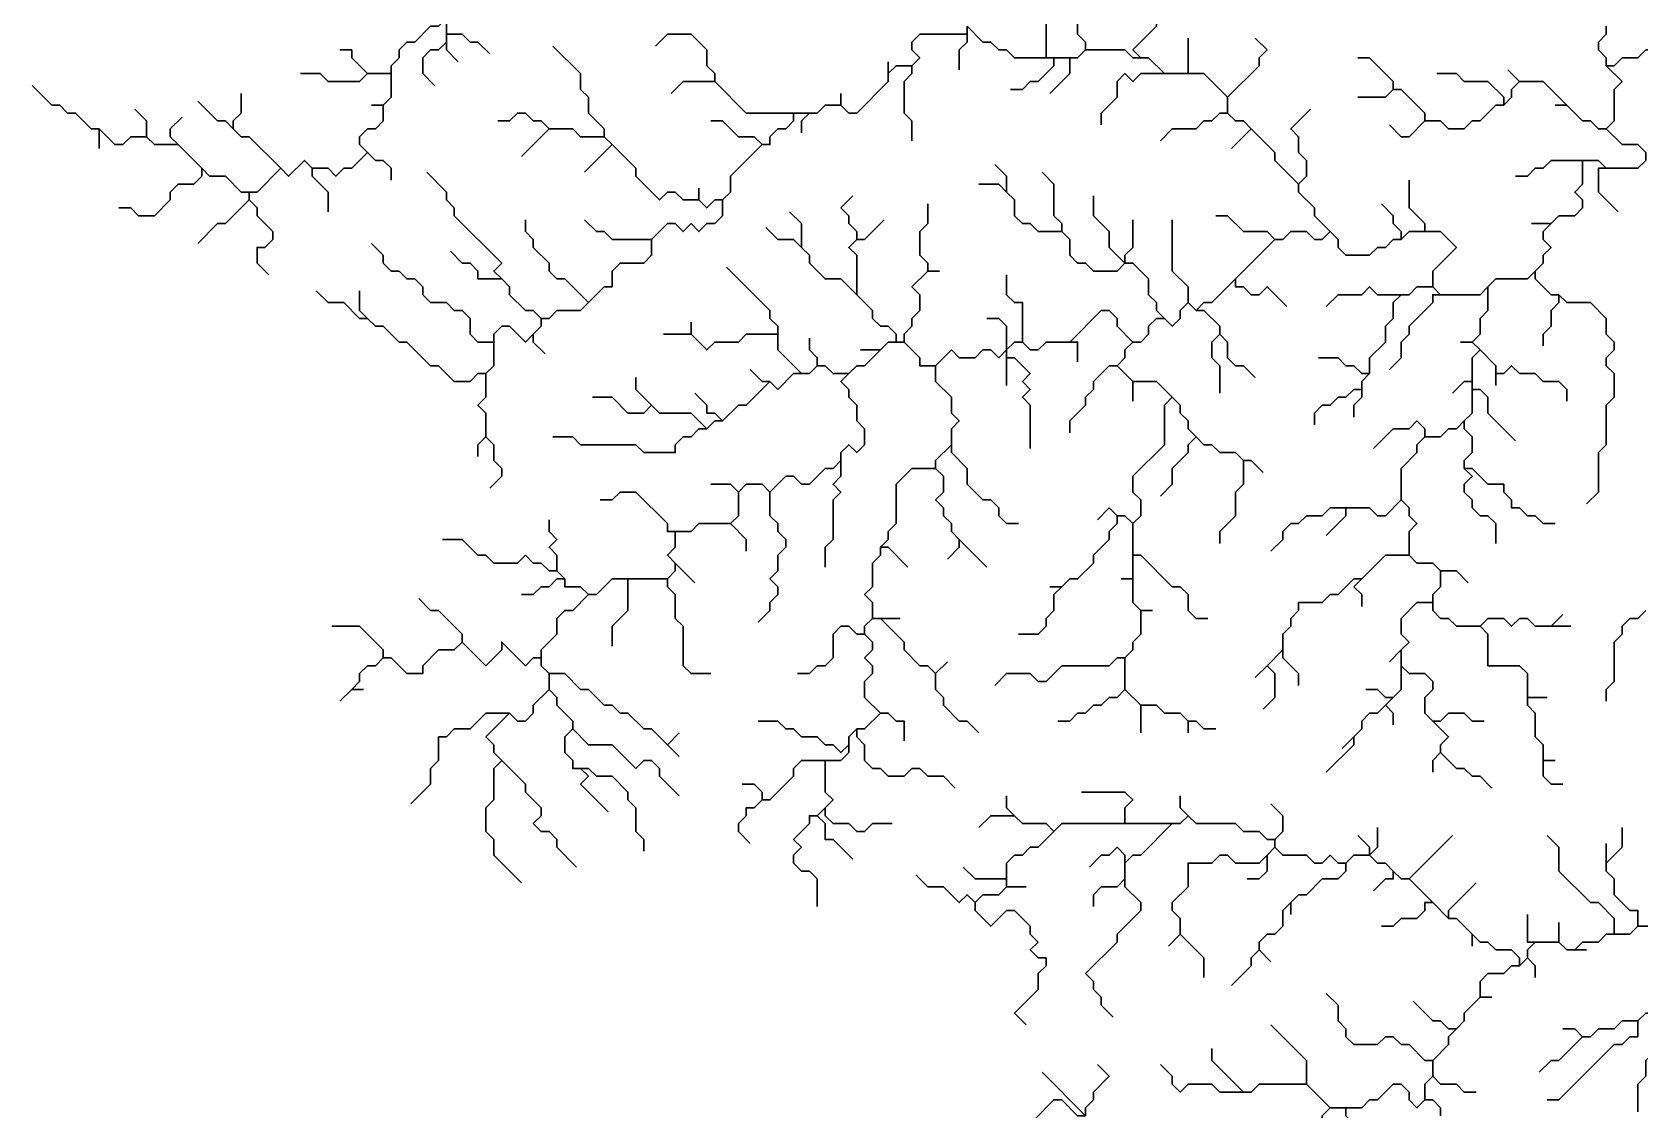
# Model space of a CAD drawing. Header units: inches. Extents: x 75.53 to 79.88, y 10.17 to 13.53.
# Drawn here: x 75.533 to 77.231, y 11.31 to 12.448 of the extents above; entities that cross this region are included whole.
import ezdxf

# ---------------------------------------------------------------- set-up
doc = ezdxf.new("R2010")
doc.units = ezdxf.units.IN
doc.header["$MEASUREMENT"] = 0
doc.layers.add('riv_cauvery', color=7, linetype='Continuous', lineweight=30, true_color=0x00ab36)

msp = doc.modelspace()

# ---------------------------------------------------------------- linework, layer by layer
at = {"layer": 'riv_cauvery'}
for p, q in [((75.9708, 12.4458), (75.9708, 12.4625)), ((75.9708, 12.4375), (75.9708, 12.4458)), ((76.5208, 12.4458), (76.5208, 12.4542)), ((76.7542, 12.4417), (76.7542, 12.4042)), ((76.4375, 12.4167), (76.4375, 12.4042)), ((76.6042, 12.4208), (76.6125, 12.4208)), ((76.6125, 12.4208), (76.6292, 12.4208)), ((75.8875, 12.4042), (75.9125, 12.4042)), ((76.7292, 12.4042), (76.7542, 12.4042)), ((77.0917, 12.4083), (77.1042, 12.3958)), ((76.3875, 12.3833), (76.3875, 12.3708)), ((76.7958, 12.3792), (76.7958, 12.3625)), ((75.8917, 12.3708), (75.9042, 12.3708)), ((76.3375, 12.3625), (76.3542, 12.3625)), ((77.1417, 12.3708), (77.1542, 12.3708)), ((75.6042, 12.325), (75.6042, 12.3458)), ((76.05, 12.3167), (76.0792, 12.3458)), ((76.8, 12.325), (76.8208, 12.3458)), ((75.6875, 12.3292), (75.7125, 12.3042)), ((76.1167, 12.3), (76.1458, 12.3292)), ((76.1375, 12.3375), (76.1458, 12.3292)), ((75.7625, 12.2708), (75.7625, 12.2792)), ((76.2375, 12.2833), (76.2375, 12.2708)), ((77.1167, 12.2458), (77.1375, 12.2458)), ((76.8042, 12.1875), (76.8458, 12.2292)), ((76.4917, 12.1958), (76.4792, 12.1958)), ((77.0125, 12.1792), (77.0208, 12.1708)), ((76.7542, 12.1625), (76.7625, 12.1542)), ((76.2292, 12.1417), (76.2292, 12.1292)), ((76.2, 12.1292), (76.2292, 12.1292)), ((76.4083, 12.1125), (76.4292, 12.1125)), ((76.4458, 12.1208), (76.4542, 12.1208)), ((76.5625, 12.1042), (76.5625, 12.1125)), ((77.0417, 12.1208), (77.0542, 12.1208)), ((77.0625, 12.1125), (77.0542, 12.1208)), ((76.5625, 12.075), (76.5625, 12.1042)), ((76.6958, 12.0792), (76.6792, 12.0958)), ((76.6958, 12.0583), (76.6958, 12.0792)), ((77.0542, 12.0708), (77.0542, 12.0792)), ((77.0792, 12.075), (77.0792, 12.0875)), ((76.6958, 11.8958), (76.6958, 11.9292)), ((76.5417, 11.8833), (76.5125, 11.9125)), ((76.2333, 11.8667), (76.2125, 11.8875)), ((76.6958, 11.8708), (76.6958, 11.8958)), ((76.0875, 11.8792), (76.0958, 11.8708)), ((76.1625, 11.8708), (76.2042, 11.8708)), ((76.6833, 11.8708), (76.6958, 11.8708)), ((76.6083, 11.8625), (76.6208, 11.8625)), ((76.7167, 11.8375), (76.7042, 11.8375)), ((76.4292, 11.8292), (76.4208, 11.8292)), ((76.45, 11.8292), (76.4292, 11.8292)), ((77.15, 11.8333), (77.1375, 11.8208)), ((77.1583, 11.8208), (77.1375, 11.8208)), ((76.6875, 11.7542), (76.6875, 11.7875)), ((76.8375, 11.7792), (76.8542, 11.7958)), ((76.9667, 11.7833), (76.9792, 11.7958)), ((76.9792, 11.7792), (76.9792, 11.7958)), ((76.0792, 11.7542), (76.0792, 11.7708)), ((76.5, 11.7833), (76.4875, 11.7708)), ((76.825, 11.7667), (76.8375, 11.7792)), ((75.8583, 11.7417), (75.8708, 11.7542)), ((75.8833, 11.7542), (75.8708, 11.7542)), ((76.7042, 11.7375), (76.6875, 11.7542)), ((76.7042, 11.7083), (76.7042, 11.7375)), ((76.9625, 11.7375), (76.9708, 11.7458)), ((77.1333, 11.7458), (77.1125, 11.7458)), ((76.7542, 11.7083), (76.7542, 11.7208)), ((76.2167, 11.7083), (76.2042, 11.6958)), ((76.9167, 11.6917), (76.9292, 11.7042)), ((76.2167, 11.6833), (76.2042, 11.6958)), ((77.1417, 11.6792), (77.1292, 11.6792)), ((76.3625, 11.6208), (76.3708, 11.6292)), ((76.6875, 11.6125), (76.7375, 11.6125)), ((77.0333, 11.6), (76.9875, 11.5542)), ((76.8375, 11.5792), (76.8458, 11.5875)), ((76.8458, 11.5958), (76.8458, 11.5875)), ((77.1958, 11.5917), (77.1958, 11.5708)), ((76.6875, 11.5542), (76.6875, 11.5708)), ((76.5625, 11.5458), (76.5625, 11.5542)), ((76.9875, 11.5542), (77.0125, 11.5292)), ((76.5833, 11.5458), (76.5625, 11.5458)), ((76.8625, 11.5167), (76.8625, 11.5292)), ((77.0125, 11.5292), (77.0292, 11.5125)), ((76.7333, 11.4833), (76.7458, 11.4958)), ((77.0542, 11.4833), (77.0542, 11.4958)), ((77.1458, 11.5083), (77.1458, 11.4875)), ((76.8417, 11.4667), (76.8292, 11.4792)), ((77.1208, 11.4875), (77.1458, 11.4875)), ((77.175, 11.4792), (77.1625, 11.4792)), ((77.1042, 11.4625), (77.1125, 11.4708)), ((77.075, 11.4292), (77.0625, 11.4292)), ((77.0125, 11.3458), (77.0125, 11.3625)), ((76.6, 11.35), (76.6458, 11.3042)), ((76.8792, 11.3375), (76.9042, 11.3125)), ((76.9042, 11.3125), (76.9208, 11.3125))]:
    msp.add_line(p, q, dxfattribs=at)
for points in [[(76.5833, 12.5833), (76.5958, 12.5708), (76.5875, 12.5625), (76.6042, 12.5458), (76.6042, 12.5292), (76.6125, 12.5208), (76.6042, 12.5125), (76.6042, 12.4208)], [(76.625, 12.475), (76.6375, 12.4625), (76.6375, 12.4458), (76.6458, 12.4375), (76.6458, 12.4292)], [(76.7208, 12.4708), (76.7208, 12.4542), (76.6958, 12.4292), (76.7042, 12.4208)], [(75.9125, 12.4042), (75.9125, 12.4125), (75.9208, 12.4208), (75.9208, 12.4292), (75.9292, 12.4375), (75.9375, 12.4375), (75.9542, 12.4542), (75.9625, 12.4542), (75.9708, 12.4625)], [(76.0167, 12.425), (76.0042, 12.4375), (75.9958, 12.4375), (75.9875, 12.4458), (75.9708, 12.4458)], [(76.1917, 12.4333), (76.2042, 12.4458), (76.2292, 12.4458), (76.2458, 12.4292), (76.2458, 12.4125), (76.2542, 12.4042), (76.2542, 12.3958)], [(76.4625, 12.4125), (76.4708, 12.4208), (76.4625, 12.4292), (76.4625, 12.4375), (76.4708, 12.4458), (76.5208, 12.4458)], [(76.5125, 12.4083), (76.5125, 12.4292), (76.5208, 12.4375), (76.5208, 12.4458)], [(76.5208, 12.4542), (76.5375, 12.4375), (76.5458, 12.4375), (76.5542, 12.4292), (76.5625, 12.4292), (76.5708, 12.4208), (76.6042, 12.4208)], [(77.1958, 12.4542), (77.1958, 12.4458), (77.1875, 12.4375), (77.1875, 12.4292), (77.1958, 12.4208), (77.1958, 12.4125)], [(77.3, 12.45), (77.2875, 12.4375), (77.2625, 12.4375), (77.2542, 12.4292), (77.2375, 12.4292), (77.2292, 12.4208), (77.2125, 12.4208), (77.2042, 12.4125), (77.1958, 12.4125)], [(75.8583, 12.4292), (75.8708, 12.4292), (75.8708, 12.4208), (75.8875, 12.4042)], [(75.9583, 12.3917), (75.9458, 12.4042), (75.9458, 12.4208), (75.9542, 12.4292), (75.9625, 12.4292), (75.9708, 12.4375)], [(75.9833, 12.4167), (75.9708, 12.4292), (75.9708, 12.4375)], [(76.0833, 12.4333), (76.1125, 12.4042), (76.1125, 12.3875), (76.1208, 12.3792), (76.1208, 12.3625), (76.1375, 12.3458), (76.1375, 12.3375)], [(76.6292, 12.4208), (76.6375, 12.4208), (76.6458, 12.4292)], [(76.6458, 12.4292), (76.6875, 12.4292), (76.6958, 12.4208), (76.7042, 12.4208)], [(76.825, 12.4417), (76.8375, 12.4292), (76.8292, 12.4208), (76.8292, 12.4125), (76.7958, 12.3792)], [(76.4375, 12.4042), (76.4458, 12.4125), (76.4625, 12.4125)], [(76.4625, 12.3333), (76.4625, 12.3542), (76.4542, 12.3625), (76.4542, 12.3958), (76.4625, 12.4042), (76.4625, 12.4125)], [(76.5667, 12.3875), (76.5792, 12.3875), (76.5875, 12.3958), (76.5958, 12.3958), (76.6125, 12.4125), (76.6125, 12.4208)], [(76.6083, 12.3833), (76.6292, 12.4042), (76.6292, 12.4208)], [(76.7042, 12.4208), (76.7125, 12.4208), (76.7292, 12.4042)], [(76.9333, 12.4208), (76.9458, 12.4208), (76.9708, 12.3958), (76.9708, 12.3875)], [(77.1958, 12.4125), (77.2125, 12.3958), (77.2042, 12.3875), (77.2042, 12.3542), (77.1958, 12.3458)], [(75.8167, 12.4042), (75.8375, 12.4042), (75.8458, 12.3958), (75.8792, 12.3958), (75.8875, 12.4042)], [(75.9042, 12.3708), (75.9125, 12.3792), (75.9125, 12.4042)], [(76.2083, 12.3833), (76.2208, 12.3958), (76.2542, 12.3958)], [(76.2542, 12.3958), (76.2875, 12.3625), (76.3375, 12.3625)], [(76.3875, 12.3708), (76.3958, 12.3625), (76.4042, 12.3625), (76.4375, 12.3958), (76.4375, 12.4042)], [(76.6625, 12.35), (76.6625, 12.3625), (76.6792, 12.3792), (76.6792, 12.3958), (76.6875, 12.4042), (76.6958, 12.3958), (76.7042, 12.4042), (76.7292, 12.4042)], [(76.7542, 12.4042), (76.7708, 12.4042), (76.7958, 12.3792)], [(77.0167, 12.4042), (77.0375, 12.4042), (77.0458, 12.3958), (77.0708, 12.3958), (77.0875, 12.3792), (77.0875, 12.3708)], [(77.0875, 12.3708), (77.0958, 12.3792), (77.0958, 12.3875), (77.1042, 12.3958)], [(77.1042, 12.3958), (77.1292, 12.3958), (77.1542, 12.3708)], [(75.5333, 12.3917), (75.5542, 12.3708), (75.5625, 12.3708), (75.5708, 12.3625), (75.5792, 12.3625), (75.5958, 12.3458), (75.6042, 12.3458)], [(75.7542, 12.3833), (75.7542, 12.3625), (75.7458, 12.3542), (75.7458, 12.3458)], [(76.9333, 12.3792), (76.9625, 12.3792), (76.9708, 12.3875)], [(76.9708, 12.3875), (76.9792, 12.3875), (77.0042, 12.3625), (77.0042, 12.3542)], [(75.6417, 12.3667), (75.6542, 12.3542), (75.6542, 12.3375)], [(75.7083, 12.375), (75.7292, 12.3542), (75.7375, 12.3542), (75.7458, 12.3458)], [(75.8875, 12.3208), (75.8792, 12.3292), (75.8792, 12.3375), (75.8875, 12.3458), (75.8958, 12.3458), (75.9042, 12.3542), (75.9042, 12.3708)], [(76.025, 12.3542), (76.0375, 12.3542), (76.0458, 12.3625), (76.0542, 12.3625), (76.0625, 12.3542), (76.0708, 12.3542), (76.0792, 12.3458)], [(76.3042, 12.3292), (76.3125, 12.3292), (76.3125, 12.3375), (76.3208, 12.3458), (76.3292, 12.3458), (76.3375, 12.3542), (76.3375, 12.3625)], [(76.3458, 12.3417), (76.3458, 12.3542), (76.3542, 12.3625)], [(76.3542, 12.3625), (76.3625, 12.3625), (76.3708, 12.3708), (76.3875, 12.3708)], [(76.725, 12.3333), (76.7375, 12.3458), (76.7625, 12.3458), (76.7708, 12.3542), (76.7792, 12.3542), (76.7875, 12.3625), (76.7958, 12.3625)], [(76.7958, 12.3625), (76.8042, 12.3542), (76.8125, 12.3542), (76.8208, 12.3458)], [(76.8833, 12.3667), (76.8625, 12.3458), (76.8708, 12.3375), (76.8708, 12.3208), (76.8792, 12.3125), (76.8792, 12.2958), (76.8708, 12.2875)], [(77.0042, 12.3542), (77.0208, 12.3542), (77.0292, 12.3458), (77.0458, 12.3458), (77.0542, 12.3542), (77.0625, 12.3542), (77.0792, 12.3708), (77.0875, 12.3708)], [(77.1542, 12.3708), (77.1708, 12.3542), (77.1792, 12.3542), (77.1875, 12.3458), (77.1958, 12.3458)], [(75.6042, 12.3458), (75.6208, 12.3292), (75.6292, 12.3292), (75.6375, 12.3375), (75.6542, 12.3375)], [(75.6917, 12.3583), (75.6792, 12.3458), (75.6792, 12.3375), (75.6875, 12.3292)], [(75.7458, 12.3458), (75.7542, 12.3375), (75.7625, 12.3375), (75.7958, 12.3042)], [(76.0792, 12.3458), (76.1042, 12.3458), (76.1125, 12.3375), (76.1375, 12.3375)], [(76.25, 12.3542), (76.2625, 12.3542), (76.2792, 12.3375), (76.2958, 12.3375), (76.3042, 12.3292)], [(76.8208, 12.3458), (76.8458, 12.3208), (76.8458, 12.3125), (76.8708, 12.2875)], [(76.9667, 12.35), (76.9792, 12.3375), (76.9875, 12.3375), (77.0042, 12.3542)], [(77.1958, 12.3458), (77.2125, 12.3292), (77.2292, 12.3292), (77.2375, 12.3208), (77.2375, 12.3125)], [(75.6542, 12.3375), (75.6625, 12.3292), (75.6875, 12.3292)], [(76.1458, 12.3292), (76.1708, 12.3042), (76.1708, 12.2958), (76.1958, 12.2708), (76.2042, 12.2792), (76.2125, 12.2792), (76.2208, 12.2708), (76.2375, 12.2708)], [(76.2625, 12.2708), (76.2708, 12.2792), (76.2708, 12.2958), (76.3042, 12.3292)], [(75.7958, 12.3042), (75.8042, 12.2958), (75.8208, 12.3125), (75.8292, 12.3042)], [(75.8292, 12.3042), (75.8458, 12.3042), (75.8542, 12.2958), (75.8625, 12.3042), (75.8708, 12.3042), (75.8875, 12.3208)], [(75.9125, 12.2917), (75.9125, 12.3042), (75.9042, 12.3125), (75.8958, 12.3125), (75.8875, 12.3208)], [(77.1, 12.2958), (77.1125, 12.2958), (77.1208, 12.3042), (77.1292, 12.3042), (77.1375, 12.3125), (77.1708, 12.3125)], [(77.1375, 12.2458), (77.1458, 12.2542), (77.1625, 12.2542), (77.1708, 12.2625), (77.1708, 12.2708), (77.1625, 12.2792), (77.1708, 12.2875), (77.1708, 12.3125)], [(77.1708, 12.3125), (77.1875, 12.3125), (77.1958, 12.3042)], [(77.1958, 12.3042), (77.2292, 12.3042), (77.2375, 12.3125)], [(75.625, 12.2625), (75.6375, 12.2625), (75.6458, 12.2542), (75.6625, 12.2542), (75.6792, 12.2708), (75.6792, 12.2792), (75.6875, 12.2875), (75.7042, 12.2875), (75.7125, 12.2958), (75.7125, 12.3042)], [(75.7125, 12.3042), (75.7208, 12.2958), (75.7375, 12.2958), (75.7542, 12.2792), (75.7625, 12.2792)], [(75.7625, 12.2792), (75.7708, 12.2792), (75.7958, 12.3042)], [(75.8458, 12.2583), (75.8458, 12.2792), (75.8292, 12.2958), (75.8292, 12.3042)], [(75.95, 12.3), (75.9708, 12.2792), (75.9708, 12.2708), (75.9792, 12.2625), (75.9792, 12.2542), (76.0292, 12.2042), (76.0208, 12.1958), (76.0292, 12.1875)], [(76.55, 12.3083), (76.5625, 12.2958), (76.5625, 12.2792)], [(76.6, 12.3), (76.6125, 12.2875), (76.6125, 12.2542), (76.6208, 12.2458), (76.6208, 12.2375)], [(77.2083, 12.2583), (77.1875, 12.2792), (77.1875, 12.3042), (77.1958, 12.3042)], [(76.5333, 12.2875), (76.5542, 12.2875), (76.5625, 12.2792)], [(76.5625, 12.2792), (76.5708, 12.2708), (76.5708, 12.2542), (76.5792, 12.2458), (76.5875, 12.2458), (76.5958, 12.2375), (76.6208, 12.2375)], [(76.8708, 12.2875), (76.8708, 12.2792), (76.8875, 12.2625), (76.8875, 12.2542), (76.9042, 12.2375)], [(76.9875, 12.2917), (76.9875, 12.2625), (77.0042, 12.2458), (77.0042, 12.2375)], [(75.7083, 12.225), (75.7292, 12.2458), (75.7375, 12.2458), (75.7625, 12.2708)], [(75.7833, 12.1917), (75.7708, 12.2042), (75.7708, 12.2208), (75.7792, 12.2208), (75.7875, 12.2292), (75.7875, 12.2375), (75.7708, 12.2542), (75.7708, 12.2625), (75.7625, 12.2708)], [(76.1875, 12.2292), (76.2042, 12.2458), (76.2125, 12.2458), (76.2208, 12.2375), (76.2292, 12.2458), (76.2375, 12.2375), (76.2458, 12.2458), (76.2542, 12.2458), (76.2625, 12.2542), (76.2625, 12.2708)], [(76.2375, 12.2708), (76.2458, 12.2625), (76.2542, 12.2708), (76.2625, 12.2708)], [(76.4, 12.275), (76.3875, 12.2625), (76.3958, 12.2542), (76.3958, 12.2458), (76.4042, 12.2375), (76.4042, 12.2292)], [(76.4792, 12.2667), (76.4792, 12.2458), (76.4708, 12.2375), (76.4708, 12.2125), (76.4792, 12.2042), (76.4792, 12.1958)], [(76.6542, 12.275), (76.6542, 12.2542), (76.6708, 12.2375), (76.6708, 12.2208), (76.6875, 12.2042)], [(76.9583, 12.2667), (76.9708, 12.2542), (76.9708, 12.2458), (76.9792, 12.2375), (76.9792, 12.2292)], [(76.0542, 12.25), (76.0542, 12.2375), (76.0625, 12.2292), (76.0625, 12.2208), (76.0792, 12.2042), (76.0792, 12.1958), (76.0875, 12.1875), (76.0958, 12.1875), (76.1208, 12.1625)], [(76.1167, 12.25), (76.1292, 12.2375), (76.1375, 12.2375), (76.1458, 12.2292), (76.1875, 12.2292)], [(76.3333, 12.2583), (76.3458, 12.2458), (76.3458, 12.2208)], [(76.4333, 12.25), (76.4125, 12.2292), (76.4042, 12.2292)], [(76.6958, 12.25), (76.6958, 12.2208), (76.6875, 12.2125), (76.6875, 12.2042)], [(76.7375, 12.25), (76.7375, 12.1958), (76.7542, 12.1792), (76.7542, 12.1625)], [(76.7833, 12.2542), (76.7958, 12.2542), (76.8125, 12.2375), (76.8375, 12.2375), (76.8458, 12.2292)], [(77.1208, 12.1958), (77.1292, 12.2042), (77.1292, 12.2125), (77.1375, 12.2208), (77.1292, 12.2292), (77.1292, 12.2375), (77.1375, 12.2458)], [(76.1208, 12.1625), (76.1375, 12.1792), (76.1458, 12.1792), (76.1458, 12.1958), (76.1542, 12.2042), (76.1792, 12.2042), (76.1875, 12.2125), (76.1875, 12.2292)], [(76.3083, 12.2417), (76.3208, 12.2292), (76.3375, 12.2292), (76.3458, 12.2208)], [(76.4042, 12.2292), (76.3958, 12.2208), (76.4042, 12.2125), (76.4042, 12.1708)], [(76.6208, 12.2375), (76.6292, 12.2292), (76.6292, 12.2125), (76.6375, 12.2042), (76.6458, 12.2042), (76.6542, 12.1958), (76.6792, 12.1958), (76.6875, 12.2042)], [(76.8458, 12.2292), (76.8542, 12.2292), (76.8625, 12.2375), (76.8792, 12.2375), (76.8875, 12.2292), (76.8958, 12.2292), (76.9042, 12.2375)], [(76.9042, 12.2375), (76.9125, 12.2292), (76.9125, 12.2208), (76.9208, 12.2125), (76.9458, 12.2125), (76.9542, 12.2208), (76.9625, 12.2208), (76.9708, 12.2292), (76.9792, 12.2292)], [(76.9792, 12.2292), (76.9875, 12.2375), (77.0042, 12.2375)], [(77.0042, 12.2375), (77.0208, 12.2375), (77.0375, 12.2208), (77.0125, 12.1958), (77.0125, 12.1792)], [(75.8917, 12.225), (75.9042, 12.2125), (75.9042, 12.2042), (75.9125, 12.1958), (75.9208, 12.1958), (75.9292, 12.1875), (75.9375, 12.1875), (75.9458, 12.1792), (75.9458, 12.1708), (75.9542, 12.1625), (75.9708, 12.1625), (75.9792, 12.1542), (75.9875, 12.1542), (75.9958, 12.1458), (75.9958, 12.1292), (76.0042, 12.1208), (76.0208, 12.1208)], [(75.975, 12.2167), (75.9875, 12.2042), (75.9958, 12.2042), (76.0042, 12.1958), (76.0042, 12.1875), (76.0292, 12.1875)], [(76.3458, 12.2208), (76.3542, 12.2125), (76.3542, 12.2042), (76.3708, 12.1875), (76.3875, 12.1875), (76.4042, 12.1708)], [(76.2667, 12.2), (76.3125, 12.1542), (76.3125, 12.1458), (76.3208, 12.1375), (76.3208, 12.1292)], [(76.4792, 12.1958), (76.4625, 12.1792), (76.4708, 12.1708), (76.4708, 12.1542), (76.4625, 12.1458), (76.4625, 12.1375), (76.4542, 12.1292), (76.4542, 12.1208)], [(76.5625, 12.1917), (76.5625, 12.1708), (76.5708, 12.1625), (76.5792, 12.1625), (76.5792, 12.1208)], [(76.6875, 12.2042), (76.6958, 12.2042), (76.7125, 12.1875), (76.7125, 12.1708), (76.7208, 12.1625), (76.7208, 12.1542), (76.7292, 12.1458)], [(77.0708, 12.1792), (77.0792, 12.1875), (77.1125, 12.1875), (77.1208, 12.1958)], [(77.1458, 12.1708), (77.1375, 12.1708), (77.1208, 12.1875), (77.1208, 12.1958)], [(75.8333, 12.175), (75.8458, 12.1625), (75.8625, 12.1625), (75.8792, 12.1458), (75.8875, 12.1458)], [(75.8792, 12.175), (75.8792, 12.1542), (75.8875, 12.1458)], [(76.0292, 12.1875), (76.0375, 12.1792), (76.0375, 12.1708), (76.0542, 12.1542), (76.0625, 12.1542), (76.0708, 12.1458)], [(76.7625, 12.1542), (76.7708, 12.1625), (76.7792, 12.1625), (76.8042, 12.1875)], [(76.8583, 12.1583), (76.8375, 12.1792), (76.8292, 12.1708), (76.8208, 12.1708), (76.8125, 12.1792), (76.8042, 12.1792), (76.8042, 12.1875)], [(76.9, 12.1583), (76.9125, 12.1708), (76.9375, 12.1708), (76.9458, 12.1792), (76.9542, 12.1708), (76.9792, 12.1708)], [(76.9792, 12.1708), (76.9875, 12.1708), (76.9958, 12.1792), (77.0125, 12.1792)], [(77.0208, 12.1708), (77.0625, 12.1708), (77.0708, 12.1792)], [(77.0542, 12.1208), (77.0625, 12.1292), (77.0625, 12.1458), (77.0708, 12.1542), (77.0708, 12.1792)], [(76.0708, 12.1458), (76.0792, 12.1458), (76.0875, 12.1542), (76.1125, 12.1542), (76.1208, 12.1625)], [(76.4042, 12.1708), (76.4208, 12.1542), (76.4208, 12.1458), (76.4292, 12.1375), (76.4375, 12.1375), (76.4458, 12.1292), (76.4458, 12.1208)], [(76.7292, 12.1458), (76.7375, 12.1375), (76.7458, 12.1458), (76.7458, 12.1542), (76.7542, 12.1625)], [(76.9458, 12.0875), (76.9458, 12.1042), (76.9625, 12.1208), (76.9625, 12.1375), (76.9708, 12.1458), (76.9708, 12.1625), (76.9792, 12.1708)], [(76.9667, 12.0917), (76.9792, 12.1042), (76.9792, 12.1208), (76.9875, 12.1292), (76.9875, 12.1375), (77.0125, 12.1625), (77.0125, 12.1708), (77.0208, 12.1708)], [(77.1292, 12.1167), (77.1292, 12.1292), (77.1375, 12.1375), (77.1375, 12.1542), (77.1458, 12.1625), (77.1458, 12.1708)], [(77.175, 11.95), (77.1875, 11.9625), (77.1875, 12.0042), (77.1958, 12.0125), (77.1958, 12.0542), (77.2042, 12.0625), (77.2042, 12.0875), (77.1958, 12.0958), (77.1958, 12.1042), (77.2042, 12.1125), (77.2042, 12.1208), (77.1958, 12.1292), (77.1958, 12.1458), (77.1792, 12.1625), (77.1542, 12.1625), (77.1458, 12.1708)], [(75.8875, 12.1458), (75.8958, 12.1375), (75.9042, 12.1375), (75.9208, 12.1208), (75.9292, 12.1208), (75.9542, 12.0958), (75.9625, 12.0958), (75.9792, 12.0792), (75.9958, 12.0792), (76.0042, 12.0875), (76.0125, 12.0875)], [(76.0625, 12.1292), (76.0708, 12.1375), (76.0708, 12.1458)], [(76.5417, 12.1458), (76.5542, 12.1458), (76.5625, 12.1375), (76.5625, 12.1125)], [(76.6292, 12.1208), (76.6625, 12.1542), (76.6708, 12.1542), (76.6792, 12.1458), (76.6792, 12.1375), (76.6958, 12.1208)], [(76.6958, 12.1208), (76.7042, 12.1208), (76.7125, 12.1292), (76.7125, 12.1375), (76.7208, 12.1458), (76.7292, 12.1458)], [(76.7875, 12.1292), (76.7875, 12.1375), (76.7708, 12.1542), (76.7625, 12.1542)], [(76.0208, 12.1208), (76.0208, 12.1292), (76.0292, 12.1375), (76.0375, 12.1375), (76.0542, 12.1208), (76.0625, 12.1292)], [(76.075, 12.1083), (76.0625, 12.1208), (76.0625, 12.1292)], [(76.2292, 12.1292), (76.2458, 12.1125), (76.2542, 12.1208), (76.2792, 12.1208), (76.2875, 12.1292), (76.3208, 12.1292)], [(76.3208, 12.1292), (76.3208, 12.1125), (76.3458, 12.0875)], [(76.3542, 12.125), (76.3542, 12.1125), (76.3625, 12.1042), (76.3625, 12.0958)], [(76.7875, 12.0667), (76.7875, 12.0958), (76.7792, 12.1042), (76.7792, 12.1208), (76.7875, 12.1292)], [(76.825, 12.0833), (76.8125, 12.0958), (76.8042, 12.0958), (76.7958, 12.1042), (76.7958, 12.1208), (76.7875, 12.1292)], [(76.0125, 12.0875), (76.0208, 12.0958), (76.0208, 12.1208)], [(76.3958, 12.0875), (76.4042, 12.0958), (76.4125, 12.0958), (76.4292, 12.1125)], [(76.4292, 12.1125), (76.4375, 12.1208), (76.4458, 12.1208)], [(76.4542, 12.1208), (76.4708, 12.1042), (76.4708, 12.0958), (76.4875, 12.0958)], [(76.4875, 12.0958), (76.5042, 12.1125), (76.5125, 12.1042), (76.5292, 12.1042), (76.5375, 12.1125), (76.5458, 12.1125), (76.5542, 12.1042), (76.5625, 12.1125)], [(76.5625, 12.1125), (76.5708, 12.1208), (76.5792, 12.1208)], [(76.5792, 12.1208), (76.5875, 12.1125), (76.5958, 12.1125), (76.6042, 12.1208), (76.6292, 12.1208)], [(76.6375, 12.1), (76.6375, 12.1208), (76.6292, 12.1208)], [(76.6792, 12.0958), (76.6875, 12.1042), (76.6875, 12.1125), (76.6958, 12.1208)], [(77.0542, 12.0792), (77.0542, 12.1042), (77.0625, 12.1125)], [(77.0792, 12.0875), (77.0792, 12.0958), (77.0625, 12.1125)], [(76.2917, 12.0917), (76.3042, 12.0792), (76.3125, 12.0792)], [(76.3458, 12.0875), (76.3542, 12.0875), (76.3625, 12.0958)], [(76.3625, 12.0958), (76.3708, 12.0958), (76.3792, 12.0875), (76.3958, 12.0875)], [(76.5042, 12.0125), (76.5042, 12.0292), (76.5125, 12.0375), (76.5042, 12.0458), (76.5042, 12.0625), (76.4875, 12.0792), (76.4875, 12.0958)], [(76.5875, 12.0083), (76.5875, 12.0542), (76.5792, 12.0625), (76.5875, 12.0708), (76.5792, 12.0792), (76.5875, 12.0875), (76.5708, 12.1042), (76.5625, 12.1042)], [(76.6292, 12.025), (76.6292, 12.0375), (76.6458, 12.0542), (76.6458, 12.0625), (76.6542, 12.0708), (76.6542, 12.0792), (76.6708, 12.0958), (76.6792, 12.0958)], [(76.8917, 12.1042), (76.9125, 12.1042), (76.9208, 12.0958), (76.9292, 12.0958), (76.9375, 12.0875), (76.9458, 12.0875)], [(77.1542, 12.0583), (77.1542, 12.0708), (77.1458, 12.0792), (77.1292, 12.0792), (77.1208, 12.0875), (77.1042, 12.0875), (77.0958, 12.0958), (77.0875, 12.0875), (77.0792, 12.0875)], [(76.0125, 12.0208), (76.0125, 12.0458), (76.0042, 12.0542), (76.0125, 12.0625), (76.0125, 12.0875)], [(76.1708, 12.0833), (76.1708, 12.0708), (76.1875, 12.0542)], [(76.2625, 12.0375), (76.2792, 12.0542), (76.2875, 12.0542), (76.3125, 12.0792)], [(76.3125, 12.0792), (76.3208, 12.0708), (76.3375, 12.0875), (76.3458, 12.0875)], [(76.3875, 11.9958), (76.3875, 12.0042), (76.3958, 12.0125), (76.4042, 12.0042), (76.4125, 12.0125), (76.4125, 12.0292), (76.4042, 12.0375), (76.4042, 12.0542), (76.3958, 12.0625), (76.3958, 12.0708), (76.3875, 12.0792), (76.3958, 12.0875)], [(76.7375, 12.0625), (76.7208, 12.0792), (76.6958, 12.0792)], [(76.9375, 12.0708), (76.9375, 12.0792), (76.9458, 12.0875)], [(77.0333, 12.0667), (77.0458, 12.0792), (77.0542, 12.0792)], [(76.125, 12.0625), (76.1458, 12.0625), (76.1625, 12.0458), (76.1792, 12.0458), (76.1875, 12.0542)], [(76.2333, 12.0667), (76.2458, 12.0542), (76.2458, 12.0458), (76.2542, 12.0458), (76.2625, 12.0375)], [(76.6958, 11.9292), (76.7042, 11.9375), (76.7042, 11.9542), (76.6958, 11.9625), (76.6958, 11.9792), (76.7292, 12.0125), (76.7292, 12.0542), (76.7375, 12.0625)], [(76.7625, 12.0208), (76.7542, 12.0292), (76.7542, 12.0375), (76.7458, 12.0458), (76.7458, 12.0542), (76.7375, 12.0625)], [(76.8875, 12.0333), (76.8875, 12.0458), (76.8958, 12.0542), (76.9042, 12.0542), (76.9125, 12.0625), (76.9208, 12.0625), (76.9292, 12.0708), (76.9375, 12.0708)], [(76.9292, 12.0417), (76.9292, 12.0542), (76.9375, 12.0625), (76.9375, 12.0708)], [(77.0458, 12.0375), (77.0542, 12.0458), (77.0542, 12.0708)], [(77.1, 12.0167), (77.0708, 12.0458), (77.0708, 12.0625), (77.0625, 12.0708), (77.0542, 12.0708)], [(76.1875, 12.0542), (76.1958, 12.0458), (76.2292, 12.0458), (76.2458, 12.0292)], [(76.0833, 12.0208), (76.1042, 12.0208), (76.1125, 12.0125), (76.1708, 12.0125), (76.1792, 12.0042), (76.2125, 12.0042), (76.2125, 12.0125), (76.2208, 12.0208), (76.2292, 12.0208), (76.2375, 12.0292), (76.2458, 12.0292)], [(76.2458, 12.0292), (76.2542, 12.0375), (76.2625, 12.0375)], [(76.95, 12.0083), (76.9708, 12.0292), (76.9875, 12.0292), (76.9958, 12.0375), (77.0042, 12.0292), (77.0042, 12.0208)], [(77.0042, 12.0208), (77.0208, 12.0208), (77.0292, 12.0292), (77.0375, 12.0292), (77.0458, 12.0375)], [(77.0458, 11.9875), (77.0458, 11.9958), (77.0542, 12.0042), (77.0542, 12.0208), (77.0458, 12.0292), (77.0458, 12.0375)], [(76.0042, 12), (76.0042, 12.0125), (76.0125, 12.0208)], [(76.0167, 11.9667), (76.0292, 11.9792), (76.0292, 11.9875), (76.0208, 11.9958), (76.0208, 12.0125), (76.0125, 12.0208)], [(76.4875, 11.9875), (76.4875, 11.9958), (76.5042, 12.0125)], [(76.575, 11.9292), (76.5625, 11.9292), (76.5542, 11.9375), (76.5542, 11.9458), (76.5458, 11.9542), (76.5375, 11.9542), (76.5208, 11.9708), (76.5208, 11.9875), (76.5042, 12.0042), (76.5042, 12.0125)], [(76.725, 11.9583), (76.7375, 11.9708), (76.7375, 11.9875), (76.7542, 12.0042), (76.7542, 12.0125), (76.7625, 12.0208)], [(76.8125, 11.9958), (76.8042, 12.0042), (76.7875, 12.0042), (76.7792, 12.0125), (76.7708, 12.0125), (76.7625, 12.0208)], [(76.9792, 11.9542), (76.9792, 11.9875), (76.9958, 12.0042), (76.9958, 12.0125), (77.0042, 12.0208)], [(76.3125, 11.9625), (76.3292, 11.9792), (76.3375, 11.9792), (76.3458, 11.9708), (76.3542, 11.9708), (76.3708, 11.9875), (76.3792, 11.9875), (76.3875, 11.9958)], [(76.3708, 11.8833), (76.3708, 11.9042), (76.3792, 11.9125), (76.3792, 11.9542), (76.3875, 11.9625), (76.3792, 11.9708), (76.3875, 11.9792), (76.3875, 11.9958)], [(76.4292, 11.9042), (76.4375, 11.9125), (76.4375, 11.9208), (76.4458, 11.9292), (76.4458, 11.9708), (76.4625, 11.9875), (76.4875, 11.9875)], [(76.5125, 11.9125), (76.5042, 11.9208), (76.5042, 11.9292), (76.4958, 11.9375), (76.4958, 11.9458), (76.4875, 11.9542), (76.4958, 11.9625), (76.4958, 11.9792), (76.4875, 11.9875)], [(76.7875, 11.9083), (76.7875, 11.9208), (76.8042, 11.9375), (76.8042, 11.9625), (76.8125, 11.9708), (76.8125, 11.9958)], [(76.8333, 11.9833), (76.8208, 11.9958), (76.8125, 11.9958)], [(77.1417, 11.9292), (77.1292, 11.9292), (77.1208, 11.9375), (77.1125, 11.9375), (77.1042, 11.9458), (77.0958, 11.9458), (77.0958, 11.9542), (77.0875, 11.9625), (77.0875, 11.9708), (77.0708, 11.9708), (77.0542, 11.9875), (77.0458, 11.9875)], [(77.0792, 11.9083), (77.0792, 11.9292), (77.0708, 11.9375), (77.0625, 11.9375), (77.0542, 11.9458), (77.0542, 11.9542), (77.0458, 11.9625), (77.0458, 11.9708), (77.0542, 11.9792), (77.0458, 11.9875)], [(76.25, 11.9708), (76.2708, 11.9708), (76.2792, 11.9625)], [(76.2792, 11.9625), (76.2875, 11.9708), (76.3042, 11.9708), (76.3125, 11.9625)], [(76.1333, 11.9542), (76.1458, 11.9542), (76.1542, 11.9625), (76.1708, 11.9625), (76.2042, 11.9292), (76.2042, 11.9208), (76.2125, 11.9208)], [(76.2708, 11.9292), (76.2792, 11.9375), (76.2792, 11.9625)], [(76.3, 11.825), (76.3125, 11.8375), (76.3125, 11.8458), (76.3208, 11.8542), (76.3208, 11.8625), (76.3125, 11.8708), (76.3208, 11.8792), (76.3208, 11.8958), (76.3292, 11.9042), (76.3292, 11.9125), (76.3208, 11.9208), (76.3208, 11.9292), (76.3125, 11.9375), (76.3125, 11.9625)], [(76.9208, 11.9458), (76.9458, 11.9458), (76.9542, 11.9375), (76.9625, 11.9375), (76.9792, 11.9542)], [(76.9875, 11.8958), (76.9875, 11.9208), (76.9958, 11.9292), (76.9875, 11.9375), (76.9875, 11.9458), (76.9792, 11.9542)], [(76.6208, 11.8625), (76.6292, 11.8708), (76.6375, 11.8708), (76.6542, 11.8875), (76.6542, 11.8958), (76.6708, 11.9125), (76.6708, 11.9208), (76.6792, 11.9292), (76.6792, 11.9375)], [(76.6583, 11.9333), (76.6708, 11.9458), (76.6792, 11.9375)], [(76.6792, 11.9375), (76.6875, 11.9375), (76.6958, 11.9292)], [(76.8417, 11.9), (76.8542, 11.9125), (76.8542, 11.9208), (76.8625, 11.9292), (76.8708, 11.9292), (76.8792, 11.9375), (76.8958, 11.9375), (76.9042, 11.9458), (76.9208, 11.9458)], [(76.9, 11.9167), (76.9208, 11.9375), (76.9208, 11.9458)], [(76.0792, 11.9333), (76.0792, 11.9208), (76.0875, 11.9125), (76.0792, 11.9042), (76.0875, 11.8958), (76.0875, 11.8792)], [(76.2125, 11.8875), (76.2042, 11.8958), (76.2125, 11.9042), (76.2125, 11.9208)], [(76.2125, 11.9208), (76.2292, 11.9208), (76.2375, 11.9292), (76.2708, 11.9292)], [(76.2875, 11.9), (76.2875, 11.9125), (76.2708, 11.9292)], [(75.9667, 11.9125), (75.9875, 11.9125), (76.0042, 11.8958), (76.0125, 11.8958), (76.0208, 11.8875), (76.0458, 11.8875), (76.0542, 11.8958), (76.0625, 11.8875), (76.0708, 11.8875), (76.0792, 11.8792), (76.0875, 11.8792)], [(76.4208, 11.8292), (76.4208, 11.8458), (76.4125, 11.8542), (76.4208, 11.8625), (76.4208, 11.8875), (76.4292, 11.8958), (76.4292, 11.9042)], [(76.4583, 11.8833), (76.4375, 11.9042), (76.4292, 11.9042)], [(76.5, 11.8917), (76.5125, 11.9042), (76.5125, 11.9125)], [(76.2042, 11.8708), (76.2125, 11.8792), (76.2125, 11.8875)], [(76.775, 11.8292), (76.7625, 11.8292), (76.7542, 11.8375), (76.7542, 11.8542), (76.7458, 11.8625), (76.7375, 11.8625), (76.7042, 11.8958), (76.6958, 11.8958)], [(76.9375, 11.8708), (76.9625, 11.8958), (76.9875, 11.8958)], [(77.0208, 11.8792), (77.0125, 11.8875), (76.9958, 11.8875), (76.9875, 11.8958)], [(76.05, 11.8542), (76.0625, 11.8542), (76.0708, 11.8625), (76.0792, 11.8625), (76.0875, 11.8708), (76.0958, 11.8708)], [(76.0958, 11.8708), (76.0958, 11.8625), (76.1125, 11.8625), (76.1208, 11.8542)], [(76.1208, 11.8542), (76.1292, 11.8542), (76.1458, 11.8708), (76.1625, 11.8708)], [(76.1458, 11.8), (76.1458, 11.8208), (76.1625, 11.8375), (76.1625, 11.8708)], [(76.25, 11.7708), (76.2292, 11.7708), (76.2208, 11.7792), (76.2208, 11.8208), (76.2125, 11.8292), (76.2125, 11.8542), (76.2042, 11.8625), (76.2042, 11.8708)], [(76.7042, 11.8375), (76.6958, 11.8458), (76.6958, 11.8708)], [(76.8542, 11.7958), (76.8542, 11.8125), (76.8625, 11.8208), (76.8625, 11.8292), (76.8708, 11.8375), (76.8708, 11.8458), (76.8958, 11.8458), (76.9042, 11.8542), (76.9125, 11.8542), (76.9292, 11.8708), (76.9375, 11.8708)], [(76.9375, 11.8417), (76.9375, 11.8542), (76.9292, 11.8625), (76.9375, 11.8708)], [(77.0125, 11.8458), (77.0125, 11.8542), (77.0208, 11.8625), (77.0208, 11.8792)], [(77.05, 11.8667), (77.0375, 11.8792), (77.0208, 11.8792)], [(76.0708, 11.7875), (76.0708, 11.7958), (76.0875, 11.8125), (76.0875, 11.8292), (76.0958, 11.8375), (76.1042, 11.8375), (76.1208, 11.8542)], [(76.575, 11.8125), (76.5958, 11.8125), (76.6042, 11.8208), (76.6042, 11.8292), (76.6125, 11.8375), (76.6125, 11.8542), (76.6208, 11.8625)], [(75.9417, 11.85), (75.9542, 11.8375), (75.9625, 11.8375), (75.9875, 11.8125), (75.9875, 11.8042)], [(76.6875, 11.7875), (76.6958, 11.7958), (76.6958, 11.8042), (76.7042, 11.8125), (76.7042, 11.8375)], [(76.9792, 11.7958), (76.9875, 11.8042), (76.9792, 11.8125), (76.9792, 11.8292), (76.9958, 11.8458), (77.0125, 11.8458)], [(77.0625, 11.8208), (77.0375, 11.8208), (77.0292, 11.8292), (77.0208, 11.8292), (77.0125, 11.8375), (77.0125, 11.8458)], [(77.1958, 11.7417), (77.1958, 11.7542), (77.2042, 11.7625), (77.2042, 11.8042), (77.2125, 11.8125), (77.2125, 11.8208), (77.2208, 11.8292), (77.2292, 11.8292), (77.2375, 11.8375)], [(75.85, 11.8208), (75.8792, 11.8208), (75.9042, 11.7958), (75.9042, 11.7875)], [(76.3417, 11.7708), (76.3542, 11.7708), (76.3625, 11.7792), (76.3708, 11.7792), (76.3792, 11.7875), (76.3792, 11.8125), (76.3875, 11.8208), (76.3958, 11.8208), (76.4042, 11.8125), (76.4125, 11.8125)], [(76.4125, 11.8125), (76.4125, 11.8208), (76.4208, 11.8292)], [(76.4875, 11.7708), (76.4792, 11.7792), (76.4708, 11.7792), (76.4542, 11.7958), (76.4542, 11.8042), (76.4292, 11.8292)], [(77.1375, 11.8208), (77.1208, 11.8208), (77.1125, 11.8292), (77.1042, 11.8292), (77.0958, 11.8208), (77.0875, 11.8292), (77.0708, 11.8292), (77.0625, 11.8208)], [(77.1125, 11.7458), (77.1125, 11.7708), (77.1042, 11.7792), (77.0708, 11.7792), (77.0708, 11.8125), (77.0625, 11.8208)], [(75.9042, 11.7875), (75.9125, 11.7875), (75.9292, 11.7708), (75.9458, 11.7708), (75.9458, 11.7792), (75.9625, 11.7958), (75.9792, 11.7958), (75.9875, 11.8042)], [(75.9875, 11.8042), (76.0125, 11.7792), (76.0292, 11.7958), (76.0292, 11.8042), (76.0542, 11.7792), (76.0625, 11.7875), (76.0708, 11.7875)], [(76.4292, 11.7292), (76.4125, 11.7458), (76.4125, 11.7625), (76.4208, 11.7708), (76.4208, 11.7792), (76.4125, 11.7875), (76.4208, 11.7958), (76.4208, 11.8042), (76.4125, 11.8125)], [(75.8708, 11.7542), (75.8792, 11.7625), (75.8792, 11.7708), (75.8875, 11.7792), (75.8958, 11.7792), (75.9042, 11.7875)], [(76.0792, 11.7708), (76.0708, 11.7792), (76.0708, 11.7875)], [(76.55, 11.7583), (76.5625, 11.7708), (76.5875, 11.7708), (76.5958, 11.7625), (76.6042, 11.7625), (76.6208, 11.7792), (76.6708, 11.7792), (76.6792, 11.7875), (76.6875, 11.7875)], [(76.8708, 11.7583), (76.8708, 11.7708), (76.8542, 11.7875), (76.8542, 11.7958)], [(76.2042, 11.6958), (76.1875, 11.7125), (76.1792, 11.7125), (76.1625, 11.7292), (76.1542, 11.7292), (76.1458, 11.7375), (76.1375, 11.7375), (76.1208, 11.7542), (76.1125, 11.7542), (76.0958, 11.7708), (76.0792, 11.7708)], [(76.5333, 11.7083), (76.5208, 11.7208), (76.5125, 11.7208), (76.4958, 11.7375), (76.4958, 11.7458), (76.4875, 11.7542), (76.4875, 11.7708)], [(76.8333, 11.7333), (76.8458, 11.7458), (76.8458, 11.7708), (76.8375, 11.7792)], [(76.9708, 11.7458), (76.9792, 11.7542), (76.9792, 11.7792)], [(77.0125, 11.7208), (77.0042, 11.7292), (77.0042, 11.7458), (77.0125, 11.7542), (77.0125, 11.7625), (77.0042, 11.7708), (76.9875, 11.7708), (76.9792, 11.7792)], [(76.0375, 11.7292), (76.0458, 11.7208), (76.0542, 11.7208), (76.0625, 11.7292), (76.0625, 11.7375), (76.0792, 11.7542)], [(76.1042, 11.7125), (76.1042, 11.7208), (76.0875, 11.7375), (76.0875, 11.7458), (76.0792, 11.7542)], [(76.6167, 11.7208), (76.6292, 11.7208), (76.6375, 11.7292), (76.6458, 11.7292), (76.6542, 11.7375), (76.6625, 11.7375), (76.6708, 11.7458), (76.6792, 11.7458), (76.6875, 11.7542)], [(76.9417, 11.7542), (76.9542, 11.7542), (76.9625, 11.7458), (76.9708, 11.7458)], [(76.7542, 11.7208), (76.7458, 11.7292), (76.7292, 11.7292), (76.7208, 11.7375), (76.7042, 11.7375)], [(76.9292, 11.7042), (76.9375, 11.7125), (76.9375, 11.7208), (76.9458, 11.7292), (76.9542, 11.7292), (76.9625, 11.7375)], [(76.9708, 11.7167), (76.9708, 11.7292), (76.9625, 11.7375)], [(77.1292, 11.6792), (77.1292, 11.6958), (77.1208, 11.7042), (77.1208, 11.7292), (77.1125, 11.7375), (77.1125, 11.7458)], [(75.9333, 11.6333), (75.9542, 11.6542), (75.9542, 11.6708), (75.9625, 11.6792), (75.9625, 11.7042), (75.9708, 11.7042), (75.9792, 11.7125), (75.9958, 11.7125), (76.0125, 11.7292), (76.0375, 11.7292)], [(76.0292, 11.6792), (76.0208, 11.6875), (76.0208, 11.6958), (76.0125, 11.7042), (76.0375, 11.7292)], [(76.3, 11.7208), (76.3208, 11.7208), (76.3292, 11.7125), (76.3375, 11.7125), (76.3458, 11.7042), (76.3625, 11.7042), (76.3708, 11.6958), (76.3792, 11.6958), (76.3875, 11.6875), (76.3958, 11.6958)], [(76.4042, 11.7125), (76.4125, 11.7125), (76.4292, 11.7292)], [(76.4542, 11.7), (76.4542, 11.7208), (76.4458, 11.7208), (76.4375, 11.7292), (76.4292, 11.7292)], [(76.7833, 11.7125), (76.7708, 11.7125), (76.7625, 11.7208), (76.7542, 11.7208)], [(77.0667, 11.7208), (77.0542, 11.7208), (77.0458, 11.7292), (77.0292, 11.7292), (77.0208, 11.7208), (77.0125, 11.7208)], [(77.0208, 11.6875), (77.0208, 11.6958), (77.0292, 11.7042), (77.0125, 11.7208)], [(76.1125, 11.6708), (76.1042, 11.6708), (76.1042, 11.6792), (76.0958, 11.6875), (76.0958, 11.7042), (76.1042, 11.7125)], [(76.2167, 11.6417), (76.1958, 11.6625), (76.1958, 11.6708), (76.1875, 11.6792), (76.1792, 11.6792), (76.1708, 11.6708), (76.1458, 11.6958), (76.1208, 11.6958), (76.1042, 11.7125)], [(76.3958, 11.6958), (76.3958, 11.7042), (76.4042, 11.7125)], [(76.5083, 11.65), (76.4958, 11.6625), (76.4792, 11.6625), (76.4708, 11.6708), (76.4625, 11.6708), (76.4542, 11.6625), (76.4375, 11.6625), (76.4292, 11.6708), (76.4208, 11.6708), (76.4125, 11.6792), (76.4125, 11.6958), (76.4042, 11.7042), (76.4042, 11.7125)], [(76.9, 11.6667), (76.9292, 11.6958), (76.9292, 11.7042)], [(76.3708, 11.6792), (76.3875, 11.6792), (76.3958, 11.6875), (76.3958, 11.6958)], [(77.0125, 11.6667), (77.0125, 11.6792), (77.0208, 11.6875)], [(77.075, 11.65), (77.0625, 11.6625), (77.0542, 11.6625), (77.0458, 11.6708), (77.0375, 11.6708), (77.0208, 11.6875)], [(76.05, 11.55), (76.0208, 11.5792), (76.0208, 11.5958), (76.0125, 11.6042), (76.0125, 11.6292), (76.0208, 11.6375), (76.0208, 11.6708), (76.0292, 11.6792)], [(76.1083, 11.5667), (76.0875, 11.5875), (76.0875, 11.5958), (76.0792, 11.6042), (76.0708, 11.6042), (76.0625, 11.6125), (76.0708, 11.6208), (76.0708, 11.6292), (76.0542, 11.6458), (76.0542, 11.6542), (76.0292, 11.6792)], [(76.1417, 11.625), (76.1125, 11.6542), (76.1208, 11.6625), (76.1125, 11.6708)], [(76.1792, 11.5833), (76.1792, 11.5958), (76.1708, 11.6042), (76.1708, 11.6292), (76.1625, 11.6375), (76.1625, 11.6458), (76.1458, 11.6625), (76.1292, 11.6625), (76.1208, 11.6708), (76.1125, 11.6708)], [(76.3042, 11.6375), (76.3125, 11.6375), (76.3375, 11.6625), (76.3375, 11.6708), (76.3458, 11.6792), (76.3708, 11.6792)], [(76.3708, 11.6292), (76.3792, 11.6375), (76.3708, 11.6458), (76.3708, 11.6792)], [(77.15, 11.6542), (77.1375, 11.6542), (77.1292, 11.6625), (77.1292, 11.6792)], [(76.2833, 11.6542), (76.2958, 11.6542), (76.3042, 11.6458), (76.3042, 11.6375)], [(76.2917, 11.5917), (76.2792, 11.6042), (76.2792, 11.6125), (76.2875, 11.6208), (76.2875, 11.6292), (76.2958, 11.6292), (76.3042, 11.6375)], [(76.5625, 11.6417), (76.5625, 11.6292), (76.5708, 11.6208)], [(76.6417, 11.6458), (76.6875, 11.6458), (76.6958, 11.6375), (76.6875, 11.6292), (76.6875, 11.6125)], [(76.7458, 11.6417), (76.7458, 11.6292), (76.7542, 11.6208)], [(76.8417, 11.6333), (76.8542, 11.6208), (76.8542, 11.6042), (76.8458, 11.5958)], [(76.3625, 11.525), (76.3625, 11.5542), (76.3542, 11.5625), (76.3458, 11.5625), (76.3375, 11.5708), (76.3375, 11.5792), (76.3458, 11.5875), (76.3375, 11.5958), (76.3542, 11.6125), (76.3542, 11.6208), (76.3625, 11.6208)], [(76.4, 11.575), (76.3792, 11.5958), (76.3708, 11.5958), (76.3708, 11.6125), (76.3625, 11.6208)], [(76.4417, 11.6125), (76.4208, 11.6125), (76.4125, 11.6042), (76.4042, 11.6042), (76.3958, 11.6125), (76.3792, 11.6125), (76.3708, 11.6208), (76.3708, 11.6292)], [(76.5333, 11.6083), (76.5458, 11.6208), (76.5708, 11.6208)], [(76.5708, 11.6208), (76.5792, 11.6125), (76.6042, 11.6125), (76.6125, 11.6042)], [(76.7375, 11.6125), (76.7458, 11.6125), (76.7542, 11.6208)], [(76.7542, 11.6208), (76.7625, 11.6125), (76.8042, 11.6125), (76.8125, 11.6042), (76.8292, 11.6042), (76.8375, 11.5958), (76.8458, 11.5958)], [(76.5625, 11.5542), (76.5625, 11.5708), (76.5708, 11.5792), (76.5792, 11.5792), (76.5875, 11.5875), (76.5958, 11.5875), (76.6125, 11.6042)], [(76.6125, 11.6042), (76.6208, 11.6125), (76.6875, 11.6125)], [(76.6875, 11.5708), (76.6958, 11.5792), (76.7042, 11.5792), (76.7375, 11.6125)], [(76.9333, 11.6), (76.9458, 11.5875), (76.9458, 11.5792)], [(76.9542, 11.6083), (76.9542, 11.5875), (76.9458, 11.5792)], [(77.1333, 11.6), (77.1458, 11.5875), (77.1458, 11.5625), (77.1792, 11.5292), (77.1875, 11.5292), (77.2042, 11.5125), (77.2042, 11.4958)], [(77.2125, 11.6083), (77.2125, 11.5875), (77.1958, 11.5708)], [(76.65, 11.5667), (76.6625, 11.5792), (76.6708, 11.5792), (76.6792, 11.5875), (76.6875, 11.5792), (76.6875, 11.5708)], [(76.8458, 11.5875), (76.8542, 11.5792), (76.8792, 11.5792), (76.8875, 11.5708), (76.8958, 11.5708), (76.9042, 11.5792), (76.9125, 11.5708), (76.9208, 11.5708)], [(76.5167, 11.5667), (76.5292, 11.5542), (76.5625, 11.5542)], [(76.7458, 11.4958), (76.7458, 11.5125), (76.7375, 11.5208), (76.7375, 11.5292), (76.7542, 11.5458), (76.7542, 11.5708), (76.7792, 11.5708), (76.7875, 11.5792), (76.7958, 11.5792), (76.8042, 11.5708), (76.8292, 11.5708), (76.8375, 11.5792)], [(76.8167, 11.5542), (76.8292, 11.5542), (76.8375, 11.5625), (76.8375, 11.5792)], [(76.8625, 11.5292), (76.8708, 11.5375), (76.8792, 11.5375), (76.8958, 11.5542), (76.9125, 11.5542), (76.9208, 11.5625), (76.9208, 11.5708)], [(76.9208, 11.5708), (76.9292, 11.5792), (76.9458, 11.5792)], [(76.9458, 11.5792), (76.9542, 11.5708), (76.9625, 11.5708), (76.9708, 11.5625)], [(77.1958, 11.5708), (77.1958, 11.5625), (77.2042, 11.5542), (77.2042, 11.5375), (77.2208, 11.5208), (77.2292, 11.5208), (77.2292, 11.5042)], [(76.4667, 11.5583), (76.4792, 11.5458), (76.4958, 11.5458), (76.5125, 11.5292), (76.5208, 11.5375), (76.5292, 11.5292)], [(76.675, 11.4083), (76.6625, 11.4208), (76.6625, 11.4292), (76.6542, 11.4375), (76.6542, 11.4458), (76.6458, 11.4542), (76.6792, 11.4875), (76.6792, 11.4958), (76.7042, 11.5208), (76.7042, 11.5292), (76.6875, 11.5458), (76.6875, 11.5542)], [(76.6542, 11.525), (76.6542, 11.5375), (76.6625, 11.5458), (76.6792, 11.5458), (76.6875, 11.5542)], [(76.95, 11.5417), (76.9625, 11.5542), (76.9708, 11.5542), (76.9708, 11.5625)], [(76.9708, 11.5625), (76.9792, 11.5542), (76.9875, 11.5542)], [(77.0583, 11.55), (77.0292, 11.5208), (77.0292, 11.5125)], [(76.5292, 11.5292), (76.5375, 11.5375), (76.5542, 11.5375), (76.5625, 11.5458)], [(76.5833, 11.4), (76.5708, 11.4125), (76.5958, 11.4375), (76.5958, 11.4542), (76.6042, 11.4625), (76.6042, 11.4708), (76.5958, 11.4708), (76.5875, 11.4792), (76.5958, 11.4875), (76.5875, 11.4958), (76.5875, 11.5042), (76.5708, 11.5208), (76.5625, 11.5208), (76.5458, 11.5042), (76.5292, 11.5208), (76.5292, 11.5292)], [(76.8292, 11.4792), (76.8292, 11.4875), (76.8375, 11.4958), (76.8458, 11.4958), (76.8542, 11.5042), (76.8542, 11.5208), (76.8625, 11.5292)], [(76.9583, 11.5042), (76.9708, 11.5042), (76.9792, 11.5125), (76.9958, 11.5125), (77.0042, 11.5208), (77.0042, 11.5292), (77.0125, 11.5292)], [(77.0292, 11.5125), (77.0375, 11.5125), (77.0542, 11.4958)], [(77.1125, 11.5167), (77.1125, 11.4875), (77.1208, 11.4875)], [(76.7708, 11.45), (76.7708, 11.4708), (76.7458, 11.4958)], [(77.0542, 11.4958), (77.0625, 11.4875), (77.0708, 11.4875), (77.0792, 11.4792), (77.0958, 11.4792), (77.1042, 11.4708), (77.1042, 11.4625)], [(77.1625, 11.4792), (77.1708, 11.4875), (77.1875, 11.4875), (77.1958, 11.4958), (77.2042, 11.4958)], [(77.2042, 11.4958), (77.2208, 11.4958), (77.2292, 11.5042)], [(77.2292, 11.5042), (77.2458, 11.5042), (77.2542, 11.4958)], [(76.8, 11.4417), (76.8208, 11.4625), (76.8208, 11.4708), (76.8292, 11.4792)], [(77.1125, 11.4708), (77.1125, 11.4792), (77.1208, 11.4875)], [(77.1458, 11.4875), (77.1542, 11.4792), (77.1625, 11.4792)], [(77.0625, 11.4292), (77.0625, 11.4458), (77.0708, 11.4542), (77.0875, 11.4542), (77.0958, 11.4625), (77.1042, 11.4625)], [(77.1208, 11.45), (77.1208, 11.4625), (77.1125, 11.4708)], [(76.9, 11.4333), (76.9125, 11.4208), (76.9125, 11.4042), (76.9208, 11.3958), (76.9208, 11.3875), (76.9292, 11.3792), (76.9542, 11.3792), (76.9625, 11.3875), (76.9708, 11.3875), (76.9792, 11.3792), (76.9875, 11.3792), (77.0042, 11.3625), (77.0125, 11.3625)], [(77.0375, 11.3958), (77.0458, 11.4042), (77.0458, 11.4125), (77.0625, 11.4292)], [(76.9917, 11.425), (77.0125, 11.4042), (77.0208, 11.4042), (77.0292, 11.3958), (77.0375, 11.3958)], [(77.2292, 11.4042), (77.2375, 11.4125), (77.2458, 11.4125), (77.2542, 11.4208)], [(76.8417, 11.4), (76.8792, 11.3625), (76.8792, 11.3375)], [(77.0125, 11.3625), (77.0292, 11.3792), (77.0292, 11.3875), (77.0375, 11.3958)], [(77.1333, 11.3208), (77.1458, 11.3208), (77.2042, 11.3792), (77.2125, 11.3792), (77.2208, 11.3875), (77.2292, 11.3875), (77.2292, 11.4042)], [(77.15, 11.3958), (77.1625, 11.3958), (77.1708, 11.3875)], [(77.1708, 11.3875), (77.1792, 11.3875), (77.1875, 11.3958), (77.2042, 11.3958), (77.2125, 11.4042), (77.2292, 11.4042)], [(77.2292, 11.3083), (77.2292, 11.3375), (77.2375, 11.3458), (77.2375, 11.3625), (77.2458, 11.3708), (77.2458, 11.3792), (77.2625, 11.3958)], [(77.125, 11.35), (77.1375, 11.3625), (77.1458, 11.3625), (77.1708, 11.3875)], [(76.7792, 11.375), (76.7792, 11.3625), (76.8125, 11.3292)], [(76.6583, 11.3583), (76.6708, 11.3458), (76.6542, 11.3292), (76.6542, 11.3208), (76.6458, 11.3125), (76.6458, 11.3042)], [(76.725, 11.3583), (76.7375, 11.3458), (76.7375, 11.3375), (76.7458, 11.3292), (76.7542, 11.3375), (76.7792, 11.3375), (76.7875, 11.3292), (76.8125, 11.3292)], [(77.0042, 11.3208), (77.0042, 11.3375), (77.0125, 11.3458)], [(77.0583, 11.3292), (77.0458, 11.3292), (77.0375, 11.3375), (77.0208, 11.3375), (77.0125, 11.3458)], [(76.8125, 11.3292), (76.8208, 11.3292), (76.8292, 11.3375), (76.8792, 11.3375)], [(76.9208, 11.3125), (76.9375, 11.3125), (76.9458, 11.3208), (76.9542, 11.3208), (76.9708, 11.3375), (76.9792, 11.3375), (76.9875, 11.3292), (76.9875, 11.3208), (76.9958, 11.3125), (77.0042, 11.3208)], [(76.5917, 11.3), (76.6125, 11.3208), (76.6208, 11.3208), (76.6375, 11.3042), (76.6458, 11.3042)], [(76.8875, 11.2875), (76.8958, 11.2958), (76.8958, 11.3042), (76.9042, 11.3125)], [(76.9292, 11.2833), (76.9292, 11.2958), (76.9208, 11.3042), (76.9208, 11.3125)], [(77.0208, 11.3042), (77.0208, 11.3125), (77.0125, 11.3208), (77.0042, 11.3208)]]:
    msp.add_lwpolyline(points, dxfattribs=at)

doc.saveas('drawing.dxf')
